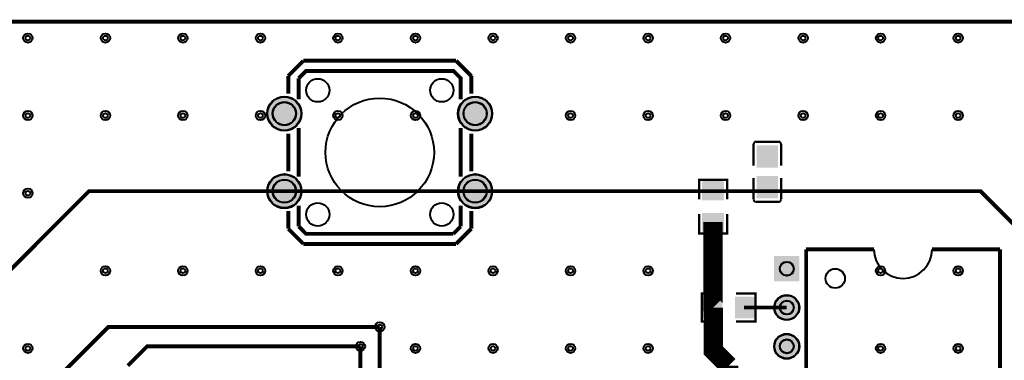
# Model space of a CAD drawing. Extents: x -5 to 5910, y -6 to 3942.
# Drawn here: x 2021 to 4561, y 3064 to 3942 of the extents above; entities that cross this region are included whole.
import ezdxf

# ---------------------------------------------------------------- set-up
doc = ezdxf.new("R2010")
doc.units = 9
for name, color, linetype, true_color in [('BoardOutLine', 7, 'Continuous', 0xff00ff), ('BottomLayer', 7, 'Continuous', 0x0000ff), ('BottomSolderMaskLayer', 7, 'Continuous', 0xaa00ff), ('Hole', 7, 'Continuous', 0x222222), ('Multi-Layer', 7, 'Continuous', 0xc0c0c0), ('TopLayer', 7, 'Continuous', 0xff0000), ('TopPasteMaskLayer', 7, 'Continuous', 0x808080), ('TopSilkLayer', 7, 'Continuous', 0xffcc00), ('TopSolderMaskLayer', 7, 'Continuous', 0x800080)]:
    doc.layers.add(name, color=color, linetype=linetype, true_color=true_color)

msp = doc.modelspace()

# ---------------------------------------------------------------- hatches: boundary and pattern name
at = {"layer": 'BottomSolderMaskLayer'}
for points in [[(2659.6, 3700, 1), (2748.2, 3700, 1)], [(3151.8, 3700, 1), (3240.4, 3700, 1)], [(2659.6, 3500, 1), (2748.2, 3500, 1)], [(3151.8, 3500, 1), (3240.4, 3500, 1)], [(4032.5, 3332.5), (4032.5, 3267.5), (3967.5, 3267.5), (3967.5, 3332.5)], [(3967.5, 3200, 1), (4032.5, 3200, 1)], [(3967.5, 3100, 1), (4032.5, 3100, 1)]]:
    msp.add_hatch(color=256, dxfattribs=at).paths.add_polyline_path(points)
at = {"layer": 'Multi-Layer'}
for points in [[(2660.6, 3700, 1), (2747.2, 3700, 1)], [(3152.8, 3700, 1), (3239.4, 3700, 1)], [(2660.6, 3500, 1), (2747.2, 3500, 1)], [(3152.8, 3500, 1), (3239.4, 3500, 1)], [(4031.5, 3331.5), (4031.5, 3268.5), (3968.5, 3268.5), (3968.5, 3331.5)], [(3968.5, 3200, 1), (4031.5, 3200, 1)], [(3968.5, 3100, 1), (4031.5, 3100, 1)]]:
    msp.add_hatch(color=256, dxfattribs=at).paths.add_polyline_path(points)
at = {"layer": 'TopLayer'}
for points in [[(3976.6, 3561.6), (3923.4, 3561.6), (3923.4, 3617.1), (3976.6, 3617.1)], [(3976.6, 3538.4), (3923.4, 3538.4), (3923.4, 3482.9), (3976.6, 3482.9)], [(3837.1, 3477.1), (3782.9, 3477.1), (3782.9, 3521.7), (3837.1, 3521.7)], [(3837.1, 3442.9), (3782.9, 3442.9), (3782.9, 3398.3), (3837.1, 3398.3)], [(3832.9, 3227.1), (3832.9, 3172.9), (3788.3, 3172.9), (3788.3, 3227.1)], [(3867.1, 3227.1), (3867.1, 3172.9), (3911.7, 3172.9), (3911.7, 3227.1)]]:
    msp.add_hatch(color=256, dxfattribs=at).paths.add_polyline_path(points)
at = {"layer": 'TopPasteMaskLayer'}
for points in [[(3974.4, 3568.7), (3957.9, 3568.7), (3957.9, 3586.2), (3940.2, 3586.2), (3940.2, 3568.9), (3924, 3568.7), (3922, 3570.7), (3922, 3615.9), (3924, 3617.9), (3974.4, 3617.9), (3976.4, 3615.9), (3976.4, 3570.7)], [(3974.4, 3484.1), (3924, 3484.1), (3922, 3486), (3922, 3531.3), (3924, 3533.3), (3940.2, 3533.5), (3940.2, 3515.7), (3957.9, 3515.7), (3957.9, 3533.1), (3974.4, 3533.3), (3976.4, 3531.3), (3976.4, 3486)], [(3835.2, 3477.7), (3818.7, 3477.7), (3818.7, 3495.2), (3800.9, 3495.2), (3800.9, 3477.9), (3784.8, 3477.7), (3782.8, 3479.7), (3782.8, 3525), (3784.8, 3526.9), (3835.2, 3526.9), (3837.2, 3525), (3837.2, 3479.7)], [(3835.2, 3393.1), (3784.8, 3393.1), (3782.8, 3395), (3782.8, 3440.3), (3784.8, 3442.3), (3800.9, 3442.5), (3800.9, 3424.8), (3818.7, 3424.8), (3818.7, 3442.1), (3835.2, 3442.3), (3837.2, 3440.3), (3837.2, 3395)], [(3832.3, 3225.2), (3832.3, 3208.7), (3814.8, 3208.7), (3814.8, 3190.9), (3832.1, 3190.9), (3832.3, 3174.8), (3830.3, 3172.8), (3785, 3172.8), (3783.1, 3174.8), (3783.1, 3225.2), (3785, 3227.2), (3830.3, 3227.2)], [(3916.9, 3225.2), (3916.9, 3174.8), (3915, 3172.8), (3869.7, 3172.8), (3867.7, 3174.8), (3867.5, 3190.9), (3885.2, 3190.9), (3885.2, 3208.7), (3867.9, 3208.7), (3867.7, 3225.2), (3869.7, 3227.2), (3915, 3227.2)]]:
    msp.add_hatch(color=256, dxfattribs=at).paths.add_polyline_path(points)
at = {"layer": 'TopSolderMaskLayer'}
for points in [[(2659.6, 3700, 1), (2748.2, 3700, 1)], [(3151.8, 3700, 1), (3240.4, 3700, 1)], [(3977.5, 3560.6), (3922.5, 3560.6), (3922.5, 3618.2), (3977.5, 3618.2)], [(2659.6, 3500, 1), (2748.2, 3500, 1)], [(3151.8, 3500, 1), (3240.4, 3500, 1)], [(3977.5, 3539.4), (3922.5, 3539.4), (3922.5, 3481.8), (3977.5, 3481.8)], [(3838.3, 3476.3), (3781.7, 3476.3), (3781.7, 3522.5), (3838.3, 3522.5)], [(3838.3, 3443.7), (3781.7, 3443.7), (3781.7, 3397.5), (3838.3, 3397.5)], [(4032.5, 3332.5), (4032.5, 3267.5), (3967.5, 3267.5), (3967.5, 3332.5)], [(3833.9, 3228.1), (3833.9, 3171.9), (3787.3, 3171.9), (3787.3, 3228.1)], [(3866.1, 3228.1), (3866.1, 3171.9), (3912.7, 3171.9), (3912.7, 3228.1)], [(3967.5, 3200, 1), (4032.5, 3200, 1)], [(3967.5, 3100, 1), (4032.5, 3100, 1)]]:
    msp.add_hatch(color=256, dxfattribs=at).paths.add_polyline_path(points)

# ---------------------------------------------------------------- linework, layer by layer
at = {"layer": 'BoardOutLine', "const_width": 10}
msp.add_lwpolyline([(196.8, 3937), (5708.6, 3937)], dxfattribs=at)
at = {"layer": 'BottomLayer'}
for points, const_width in [([(2950, 3150), (2950, 2800)], 10), ([(2900, 3100), (2900, 2700)], 10), ([(3850, 2800), (3850, 3050)], 50)]:
    msp.add_lwpolyline(points, dxfattribs=dict(at, const_width=const_width))
at = {"layer": 'BottomSolderMaskLayer'}
for centre, radius in [((2703.9, 3700), 44.3), ((3196.1, 3700), 44.3), ((2703.9, 3700), 30.2), ((3196.1, 3700), 30.2), ((2703.9, 3500), 44.3), ((3196.1, 3500), 44.3), ((2703.9, 3500), 30.2), ((3196.1, 3500), 30.2), ((4000, 3300), 18.1), ((4000, 3200), 32.5), ((4000, 3200), 18.1), ((4000, 3100), 32.5), ((4000, 3100), 18.1)]:
    msp.add_circle(centre, radius, dxfattribs=at)
at = {"layer": 'Hole'}
for centre in [(2042.2, 3894.8), (2242.2, 3894.8), (2442.2, 3894.8), (2642.2, 3894.8), (2842.2, 3894.8), (3042.2, 3894.8), (3242.2, 3894.8), (3442.2, 3894.8), (3642.2, 3894.8), (3842.2, 3894.8), (4042.2, 3894.8), (4242.2, 3894.8), (4442.2, 3894.8), (2042.2, 3694.8), (2242.2, 3694.8), (2442.2, 3694.8), (2642.2, 3694.8), (2842.2, 3694.8), (3042.2, 3694.8), (3442.2, 3694.8), (3642.2, 3694.8), (3842.2, 3694.8), (4042.2, 3694.8), (4242.2, 3694.8), (4442.2, 3694.8), (2042.2, 3494.8), (2242.2, 3294.8), (2442.2, 3294.8), (2642.2, 3294.8), (2842.2, 3294.8), (3042.2, 3294.8), (3242.2, 3294.8), (3442.2, 3294.8), (3642.2, 3294.8), (4242.2, 3294.8), (4442.2, 3294.8), (2950, 3150), (2042.2, 3094.8), (2900, 3100), (3042.2, 3094.8), (3242.2, 3094.8), (3442.2, 3094.8), (3642.2, 3094.8), (4242.2, 3094.8), (4442.2, 3094.8)]:
    msp.add_circle(centre, 6, dxfattribs=at)
at = {"layer": 'Multi-Layer'}
for centre, radius in [((2042.2, 3894.8), 12), ((2242.2, 3894.8), 12), ((2442.2, 3894.8), 12), ((2642.2, 3894.8), 12), ((2842.2, 3894.8), 12), ((3042.2, 3894.8), 12), ((3242.2, 3894.8), 12), ((3442.2, 3894.8), 12), ((3642.2, 3894.8), 12), ((3842.2, 3894.8), 12), ((4042.2, 3894.8), 12), ((4242.2, 3894.8), 12), ((4442.2, 3894.8), 12), ((2703.9, 3700), 43.3), ((3196.1, 3700), 43.3), ((2703.9, 3700), 29.5), ((3196.1, 3700), 29.5), ((2042.2, 3694.8), 12), ((2242.2, 3694.8), 12), ((2442.2, 3694.8), 12), ((2642.2, 3694.8), 12), ((2842.2, 3694.8), 12), ((3042.2, 3694.8), 12), ((3442.2, 3694.8), 12), ((3642.2, 3694.8), 12), ((3842.2, 3694.8), 12), ((4042.2, 3694.8), 12), ((4242.2, 3694.8), 12), ((4442.2, 3694.8), 12), ((2703.9, 3500), 43.3), ((3196.1, 3500), 43.3), ((2042.2, 3494.8), 12), ((2703.9, 3500), 29.5), ((3196.1, 3500), 29.5), ((2242.2, 3294.8), 12), ((2442.2, 3294.8), 12), ((2642.2, 3294.8), 12), ((2842.2, 3294.8), 12), ((3042.2, 3294.8), 12), ((3242.2, 3294.8), 12), ((3442.2, 3294.8), 12), ((3642.2, 3294.8), 12), ((4000, 3300), 17.5), ((4242.2, 3294.8), 12), ((4442.2, 3294.8), 12), ((4000, 3200), 31.5), ((4000, 3200), 17.5), ((2950, 3150), 12), ((4000, 3100), 31.5), ((2042.2, 3094.8), 12), ((2900, 3100), 12), ((3042.2, 3094.8), 12), ((3242.2, 3094.8), 12), ((3442.2, 3094.8), 12), ((3642.2, 3094.8), 12), ((4000, 3100), 17.5), ((4242.2, 3094.8), 12), ((4442.2, 3094.8), 12)]:
    msp.add_circle(centre, radius, dxfattribs=at)
at = {"layer": 'TopLayer'}
for points, const_width in [([(1850, 3150), (2200, 3500), (3196.1, 3500)], 10), ([(3196.1, 3500), (4500, 3500), (4600, 3400), (4600, 3300)], 10), ([(3810.6, 3200), (3810, 3200.6), (3810, 3420.6)], 50), ([(3850, 3050), (3810.6, 3089.4), (3810.6, 3200)], 50), ([(3889.4, 3200), (4000, 3200)], 10), ([(2100, 3000), (2250, 3150), (2950, 3150)], 10), ([(2300, 3050), (2350, 3100), (2900, 3100)], 10)]:
    msp.add_lwpolyline(points, dxfattribs=dict(at, const_width=const_width))
at = {"layer": 'TopSilkLayer'}
for points, const_width in [([(2714, 3797), (2753, 3836)], 10), ([(2753.1, 3836.2), (3146.9, 3836.2)], 10), ([(3186, 3797), (3147, 3836)], 10), ([(2741, 3791), (2760, 3810), (3140, 3810), (3159, 3791)], 10), ([(2714, 3751.4), (2714, 3797)], 10), ([(2741, 3737), (2741, 3791)], 10), ([(3159, 3737), (3159, 3794.5)], 10), ([(3186, 3751.4), (3186, 3797.5)], 10), ([(2741, 3537), (2741, 3663)], 10), ([(3159, 3537), (3159, 3663)], 10), ([(2714, 3551.4), (2714, 3648.6)], 10), ([(3186, 3551.4), (3186, 3648.6)], 10), ([(3914.4, 3621.3), (3914.4, 3565.8)], 6), ([(3979.6, 3627.3), (3920.4, 3627.3)], 6), ([(3985.6, 3565.8), (3985.6, 3621.3)], 6), ([(3846.1, 3478.7), (3846.1, 3529.3), (3773.9, 3529.3), (3773.9, 3478.7)], 6), ([(3914.4, 3478.7), (3914.4, 3534.2)], 6), ([(3985.6, 3534.2), (3985.6, 3478.7)], 6), ([(2741, 3409), (2741, 3463)], 10), ([(3159, 3409), (3159, 3463)], 10), ([(3979.6, 3472.7), (3920.4, 3472.7)], 6), ([(2714, 3403), (2714, 3448.6)], 10), ([(3186, 3403), (3186, 3448.6)], 10), ([(3846.1, 3441.3), (3846.1, 3390.7), (3773.9, 3390.7), (3773.9, 3441.3)], 6), ([(2753, 3364), (2714, 3403)], 10), ([(3140, 3390), (2760, 3390), (2741, 3409)], 10), ([(3159, 3409), (3140, 3390)], 10), ([(3147, 3364), (3186, 3403)], 10), ([(3146.9, 3363.8), (2753.1, 3363.8)], 10), ([(4050, 1350), (4050, 3350)], 10), ([(4050, 3350), (4225, 3350)], 10), ([(4375, 3350), (4550, 3350)], 10), ([(4550, 1350), (4550, 3350)], 10), ([(3831.3, 3236.1), (3780.7, 3236.1), (3780.7, 3163.9), (3831.3, 3163.9)], 6), ([(3868.7, 3236.1), (3919.3, 3236.1), (3919.3, 3163.9), (3868.7, 3163.9)], 6)]:
    msp.add_lwpolyline(points, dxfattribs=dict(at, const_width=const_width))
for centre, radius in [((2790, 3760), 30), ((3110, 3760), 30), ((2950, 3600), 140), ((2790, 3440), 30), ((3110, 3440), 30), ((4125, 3275), 25)]:
    msp.add_circle(centre, radius, dxfattribs=at)
for centre, radius, start, end in [((3920.4, 3621.3), 6, 90, 180), ((3979.6, 3621.3), 6, 0, 90), ((3920.4, 3478.7), 6, 180, 270), ((3979.6, 3478.7), 6, 270, 0), ((4300, 3350), 75, 180, 0)]:
    msp.add_arc(centre, radius, start, end, dxfattribs=at)
at = {"layer": 'TopSolderMaskLayer'}
for centre, radius in [((2703.9, 3700), 44.3), ((3196.1, 3700), 44.3), ((2703.9, 3700), 30.2), ((3196.1, 3700), 30.2), ((2703.9, 3500), 44.3), ((3196.1, 3500), 44.3), ((2703.9, 3500), 30.2), ((3196.1, 3500), 30.2), ((4000, 3300), 18.1), ((4000, 3200), 32.5), ((4000, 3200), 18.1), ((4000, 3100), 32.5), ((4000, 3100), 18.1)]:
    msp.add_circle(centre, radius, dxfattribs=at)

doc.saveas('drawing.dxf')
